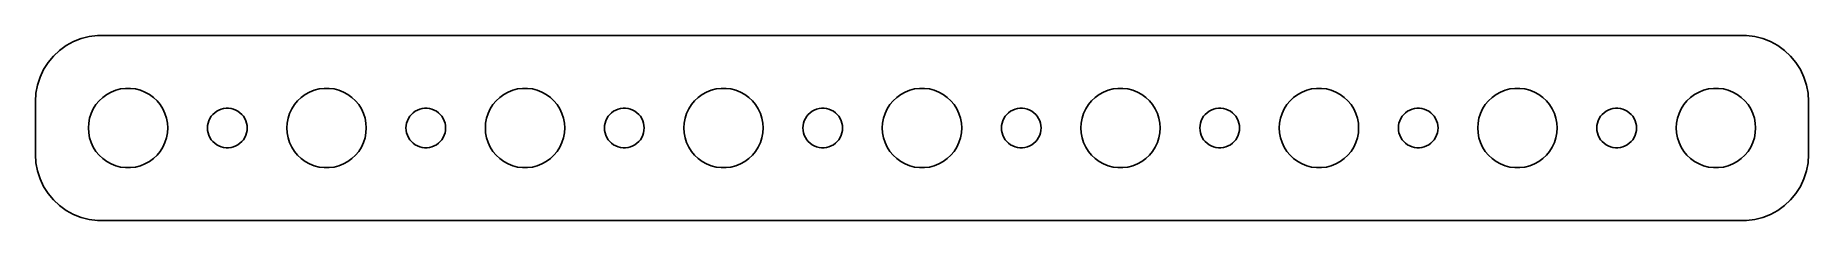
# Model space of a CAD drawing. Header units: metres. Extents: x -67 to 67, y -7 to 7.
import ezdxf

# ---------------------------------------------------------------- set-up
doc = ezdxf.new("R2010")
doc.units = ezdxf.units.M

msp = doc.modelspace()

# ---------------------------------------------------------------- linework, layer by layer
for p, q in [((-63.5451, 6.75528), (-64.1289, 6.52412)), ((-62.9369, 6.91142), (-63.5451, 6.75528)), ((-62.3139, 6.99013), (-62.9369, 6.91142)), ((62.3139, 6.99013), (-62.3139, 6.99013)), ((62.9369, 6.91142), (62.3139, 6.99013)), ((63.5451, 6.75528), (62.9369, 6.91142)), ((64.1289, 6.52412), (63.5451, 6.75528)), ((-65.6448, 5.42273), (-66.0451, 4.93892)), ((-65.1871, 5.85255), (-65.6448, 5.42273)), ((-64.6791, 6.22163), (-65.1871, 5.85255)), ((-64.1289, 6.52412), (-64.6791, 6.22163)), ((64.6791, 6.22163), (64.1289, 6.52412)), ((65.1871, 5.85255), (64.6791, 6.22163)), ((65.6448, 5.42273), (65.1871, 5.85255)), ((66.0451, 4.93892), (65.6448, 5.42273)), ((-66.3815, 4.40877), (-66.6489, 3.84062)), ((-66.0451, 4.93892), (-66.3815, 4.40877)), ((66.3815, 4.40877), (66.0451, 4.93892)), ((66.6489, 3.84062), (66.3815, 4.40877)), ((-66.8429, 3.24344), (-66.9606, 2.62666)), ((-66.6489, 3.84062), (-66.8429, 3.24344)), ((-61.6075, 2.53297), (-61.2773, 2.71448)), ((-61.2773, 2.71448), (-60.927, 2.85316)), ((-60.927, 2.85316), (-60.5621, 2.94685)), ((-60.5621, 2.94685), (-60.1884, 2.99408)), ((-60.1884, 2.99408), (-59.8116, 2.99408)), ((-59.8116, 2.99408), (-59.4379, 2.94685)), ((-59.4379, 2.94685), (-59.0729, 2.85316)), ((-59.0729, 2.85316), (-58.7227, 2.71448)), ((-58.7227, 2.71448), (-58.3925, 2.53297)), ((-46.6075, 2.53297), (-46.2773, 2.71448)), ((-46.2773, 2.71448), (-45.927, 2.85316)), ((-45.927, 2.85316), (-45.5621, 2.94685)), ((-45.5621, 2.94685), (-45.1884, 2.99408)), ((-45.1884, 2.99408), (-44.8116, 2.99408)), ((-44.8116, 2.99408), (-44.4379, 2.94685)), ((-44.4379, 2.94685), (-44.0729, 2.85316)), ((-44.0729, 2.85316), (-43.7227, 2.71448)), ((-43.7227, 2.71448), (-43.3925, 2.53297)), ((-31.6075, 2.53297), (-31.2773, 2.71448)), ((-31.2773, 2.71448), (-30.927, 2.85316)), ((-30.927, 2.85316), (-30.5621, 2.94685)), ((-30.5621, 2.94685), (-30.1884, 2.99408)), ((-30.1884, 2.99408), (-29.8116, 2.99408)), ((-29.8116, 2.99408), (-29.4379, 2.94685)), ((-29.4379, 2.94685), (-29.0729, 2.85316)), ((-29.0729, 2.85316), (-28.7227, 2.71448)), ((-28.7227, 2.71448), (-28.3925, 2.53297)), ((-16.6075, 2.53297), (-16.2773, 2.71448)), ((-16.2773, 2.71448), (-15.927, 2.85316)), ((-15.927, 2.85316), (-15.5621, 2.94685)), ((-15.5621, 2.94685), (-15.1884, 2.99408)), ((-15.1884, 2.99408), (-14.8116, 2.99408)), ((-14.8116, 2.99408), (-14.4379, 2.94685)), ((-14.4379, 2.94685), (-14.0729, 2.85316)), ((-14.0729, 2.85316), (-13.7227, 2.71448)), ((-13.7227, 2.71448), (-13.3925, 2.53297)), ((-1.60747, 2.53297), (-1.27733, 2.71448)), ((-1.27733, 2.71448), (-0.927048, 2.85316)), ((-0.927048, 2.85316), (-0.562134, 2.94685)), ((-0.562134, 2.94685), (-0.18837, 2.99408)), ((-0.18837, 2.99408), (0.18837, 2.99408)), ((0.18837, 2.99408), (0.562134, 2.94685)), ((0.562134, 2.94685), (0.927048, 2.85316)), ((0.927048, 2.85316), (1.27733, 2.71448)), ((1.27733, 2.71448), (1.60747, 2.53297)), ((13.3925, 2.53297), (13.7227, 2.71448)), ((13.7227, 2.71448), (14.0729, 2.85316)), ((14.0729, 2.85316), (14.4379, 2.94685)), ((14.4379, 2.94685), (14.8116, 2.99408)), ((14.8116, 2.99408), (15.1884, 2.99408)), ((15.1884, 2.99408), (15.5621, 2.94685)), ((15.5621, 2.94685), (15.927, 2.85316)), ((15.927, 2.85316), (16.2773, 2.71448)), ((16.2773, 2.71448), (16.6075, 2.53297)), ((28.3925, 2.53297), (28.7227, 2.71448)), ((28.7227, 2.71448), (29.0729, 2.85316)), ((29.0729, 2.85316), (29.4379, 2.94685)), ((29.4379, 2.94685), (29.8116, 2.99408)), ((29.8116, 2.99408), (30.1884, 2.99408)), ((30.1884, 2.99408), (30.5621, 2.94685)), ((30.5621, 2.94685), (30.927, 2.85316)), ((30.927, 2.85316), (31.2773, 2.71448)), ((31.2773, 2.71448), (31.6075, 2.53297)), ((43.3925, 2.53297), (43.7227, 2.71448)), ((43.7227, 2.71448), (44.0729, 2.85316)), ((44.0729, 2.85316), (44.4379, 2.94685)), ((44.4379, 2.94685), (44.8116, 2.99408)), ((44.8116, 2.99408), (45.1884, 2.99408)), ((45.1884, 2.99408), (45.5621, 2.94685)), ((45.5621, 2.94685), (45.927, 2.85316)), ((45.927, 2.85316), (46.2773, 2.71448)), ((46.2773, 2.71448), (46.6075, 2.53297)), ((58.3925, 2.53297), (58.7227, 2.71448)), ((58.7227, 2.71448), (59.0729, 2.85316)), ((59.0729, 2.85316), (59.4379, 2.94685)), ((59.4379, 2.94685), (59.8116, 2.99408)), ((59.8116, 2.99408), (60.1884, 2.99408)), ((60.1884, 2.99408), (60.5621, 2.94685)), ((60.5621, 2.94685), (60.927, 2.85316)), ((60.927, 2.85316), (61.2773, 2.71448)), ((61.2773, 2.71448), (61.6075, 2.53297)), ((66.8429, 3.24344), (66.6489, 3.84062)), ((66.9606, 2.62666), (66.8429, 3.24344)), ((-66.9606, 2.62666), (-67, 2)), ((-67, 2), (-67, -2)), ((-62.7893, 1.10437), (-62.6289, 1.44525)), ((-62.6289, 1.44525), (-62.427, 1.76335)), ((-62.427, 1.76335), (-62.1869, 2.05363)), ((-62.1869, 2.05363), (-61.9123, 2.31154)), ((-61.9123, 2.31154), (-61.6075, 2.53297)), ((-58.3925, 2.53297), (-58.0877, 2.31154)), ((-58.0877, 2.31154), (-57.8131, 2.05363)), ((-57.8131, 2.05363), (-57.5729, 1.76335)), ((-57.5729, 1.76335), (-57.3711, 1.44525)), ((-57.3711, 1.44525), (-57.2107, 1.10437)), ((-53.3037, 1.26648), (-53.1387, 1.35724)), ((-53.1387, 1.35724), (-52.9635, 1.42657)), ((-52.9635, 1.42657), (-52.7811, 1.47342)), ((-52.7811, 1.47342), (-52.5942, 1.49704)), ((-52.5942, 1.49704), (-52.4058, 1.49704)), ((-52.4058, 1.49704), (-52.2189, 1.47342)), ((-52.2189, 1.47342), (-52.0365, 1.42657)), ((-52.0365, 1.42657), (-51.8613, 1.35724)), ((-51.8613, 1.35724), (-51.6963, 1.26648)), ((-47.7893, 1.10437), (-47.6289, 1.44525)), ((-47.6289, 1.44525), (-47.427, 1.76335)), ((-47.427, 1.76335), (-47.1869, 2.05363)), ((-47.1869, 2.05363), (-46.9123, 2.31154)), ((-46.9123, 2.31154), (-46.6075, 2.53297)), ((-43.3925, 2.53297), (-43.0877, 2.31154)), ((-43.0877, 2.31154), (-42.8131, 2.05363)), ((-42.8131, 2.05363), (-42.5729, 1.76335)), ((-42.5729, 1.76335), (-42.3711, 1.44525)), ((-42.3711, 1.44525), (-42.2107, 1.10437)), ((-38.3037, 1.26648), (-38.1387, 1.35724)), ((-38.1387, 1.35724), (-37.9635, 1.42657)), ((-37.9635, 1.42657), (-37.7811, 1.47342)), ((-37.7811, 1.47342), (-37.5942, 1.49704)), ((-37.5942, 1.49704), (-37.4058, 1.49704)), ((-37.4058, 1.49704), (-37.2189, 1.47342)), ((-37.2189, 1.47342), (-37.0365, 1.42657)), ((-37.0365, 1.42657), (-36.8613, 1.35724)), ((-36.8613, 1.35724), (-36.6963, 1.26648)), ((-32.7893, 1.10437), (-32.6289, 1.44525)), ((-32.6289, 1.44525), (-32.427, 1.76335)), ((-32.427, 1.76335), (-32.1869, 2.05363)), ((-32.1869, 2.05363), (-31.9123, 2.31154)), ((-31.9123, 2.31154), (-31.6075, 2.53297)), ((-28.3925, 2.53297), (-28.0877, 2.31154)), ((-28.0877, 2.31154), (-27.8131, 2.05363)), ((-27.8131, 2.05363), (-27.5729, 1.76335)), ((-27.5729, 1.76335), (-27.3711, 1.44525)), ((-27.3711, 1.44525), (-27.2107, 1.10437)), ((-23.3037, 1.26648), (-23.1387, 1.35724)), ((-23.1387, 1.35724), (-22.9635, 1.42657)), ((-22.9635, 1.42657), (-22.7811, 1.47342)), ((-22.7811, 1.47342), (-22.5942, 1.49704)), ((-22.5942, 1.49704), (-22.4058, 1.49704)), ((-22.4058, 1.49704), (-22.2189, 1.47342)), ((-22.2189, 1.47342), (-22.0365, 1.42657)), ((-22.0365, 1.42657), (-21.8613, 1.35724)), ((-21.8613, 1.35724), (-21.6963, 1.26648)), ((-17.7893, 1.10437), (-17.6289, 1.44525)), ((-17.6289, 1.44525), (-17.427, 1.76335)), ((-17.427, 1.76335), (-17.1869, 2.05363)), ((-17.1869, 2.05363), (-16.9123, 2.31154)), ((-16.9123, 2.31154), (-16.6075, 2.53297)), ((-13.3925, 2.53297), (-13.0877, 2.31154)), ((-13.0877, 2.31154), (-12.8131, 2.05363)), ((-12.8131, 2.05363), (-12.5729, 1.76335)), ((-12.5729, 1.76335), (-12.3711, 1.44525)), ((-12.3711, 1.44525), (-12.2107, 1.10437)), ((-8.30373, 1.26648), (-8.13866, 1.35724)), ((-8.13866, 1.35724), (-7.96352, 1.42657)), ((-7.96352, 1.42657), (-7.78107, 1.47342)), ((-7.78107, 1.47342), (-7.59418, 1.49704)), ((-7.59418, 1.49704), (-7.40581, 1.49704)), ((-7.40581, 1.49704), (-7.21892, 1.47342)), ((-7.21892, 1.47342), (-7.03647, 1.42657)), ((-7.03647, 1.42657), (-6.86133, 1.35724)), ((-6.86133, 1.35724), (-6.69626, 1.26648)), ((-2.78932, 1.10437), (-2.62891, 1.44525)), ((-2.62891, 1.44525), (-2.42705, 1.76335)), ((-2.42705, 1.76335), (-2.1869, 2.05363)), ((-2.1869, 2.05363), (-1.91226, 2.31154)), ((-1.91226, 2.31154), (-1.60747, 2.53297)), ((1.60747, 2.53297), (1.91226, 2.31154)), ((1.91226, 2.31154), (2.1869, 2.05363)), ((2.1869, 2.05363), (2.42705, 1.76335)), ((2.42705, 1.76335), (2.62891, 1.44525)), ((2.62891, 1.44525), (2.78932, 1.10437)), ((6.69626, 1.26648), (6.86133, 1.35724)), ((6.86133, 1.35724), (7.03647, 1.42657)), ((7.03647, 1.42657), (7.21892, 1.47342)), ((7.21892, 1.47342), (7.40581, 1.49704)), ((7.40581, 1.49704), (7.59418, 1.49704)), ((7.59418, 1.49704), (7.78107, 1.47342)), ((7.78107, 1.47342), (7.96352, 1.42657)), ((7.96352, 1.42657), (8.13866, 1.35724)), ((8.13866, 1.35724), (8.30373, 1.26648)), ((12.2107, 1.10437), (12.3711, 1.44525)), ((12.3711, 1.44525), (12.5729, 1.76335)), ((12.5729, 1.76335), (12.8131, 2.05363)), ((12.8131, 2.05363), (13.0877, 2.31154)), ((13.0877, 2.31154), (13.3925, 2.53297)), ((16.6075, 2.53297), (16.9123, 2.31154)), ((16.9123, 2.31154), (17.1869, 2.05363)), ((17.1869, 2.05363), (17.427, 1.76335)), ((17.427, 1.76335), (17.6289, 1.44525)), ((17.6289, 1.44525), (17.7893, 1.10437)), ((21.6963, 1.26648), (21.8613, 1.35724)), ((21.8613, 1.35724), (22.0365, 1.42657)), ((22.0365, 1.42657), (22.2189, 1.47342)), ((22.2189, 1.47342), (22.4058, 1.49704)), ((22.4058, 1.49704), (22.5942, 1.49704)), ((22.5942, 1.49704), (22.7811, 1.47342)), ((22.7811, 1.47342), (22.9635, 1.42657)), ((22.9635, 1.42657), (23.1387, 1.35724)), ((23.1387, 1.35724), (23.3037, 1.26648)), ((27.2107, 1.10437), (27.3711, 1.44525)), ((27.3711, 1.44525), (27.5729, 1.76335)), ((27.5729, 1.76335), (27.8131, 2.05363)), ((27.8131, 2.05363), (28.0877, 2.31154)), ((28.0877, 2.31154), (28.3925, 2.53297)), ((31.6075, 2.53297), (31.9123, 2.31154)), ((31.9123, 2.31154), (32.1869, 2.05363)), ((32.1869, 2.05363), (32.427, 1.76335)), ((32.427, 1.76335), (32.6289, 1.44525)), ((32.6289, 1.44525), (32.7893, 1.10437)), ((36.6963, 1.26648), (36.8613, 1.35724)), ((36.8613, 1.35724), (37.0365, 1.42657)), ((37.0365, 1.42657), (37.2189, 1.47342)), ((37.2189, 1.47342), (37.4058, 1.49704)), ((37.4058, 1.49704), (37.5942, 1.49704)), ((37.5942, 1.49704), (37.7811, 1.47342)), ((37.7811, 1.47342), (37.9635, 1.42657)), ((37.9635, 1.42657), (38.1387, 1.35724)), ((38.1387, 1.35724), (38.3037, 1.26648)), ((42.2107, 1.10437), (42.3711, 1.44525)), ((42.3711, 1.44525), (42.5729, 1.76335)), ((42.5729, 1.76335), (42.8131, 2.05363)), ((42.8131, 2.05363), (43.0877, 2.31154)), ((43.0877, 2.31154), (43.3925, 2.53297)), ((46.6075, 2.53297), (46.9123, 2.31154)), ((46.9123, 2.31154), (47.1869, 2.05363)), ((47.1869, 2.05363), (47.427, 1.76335)), ((47.427, 1.76335), (47.6289, 1.44525)), ((47.6289, 1.44525), (47.7893, 1.10437)), ((51.6963, 1.26648), (51.8613, 1.35724)), ((51.8613, 1.35724), (52.0365, 1.42657)), ((52.0365, 1.42657), (52.2189, 1.47342)), ((52.2189, 1.47342), (52.4058, 1.49704)), ((52.4058, 1.49704), (52.5942, 1.49704)), ((52.5942, 1.49704), (52.7811, 1.47342)), ((52.7811, 1.47342), (52.9635, 1.42657)), ((52.9635, 1.42657), (53.1387, 1.35724)), ((53.1387, 1.35724), (53.3037, 1.26648)), ((57.2107, 1.10437), (57.3711, 1.44525)), ((57.3711, 1.44525), (57.5729, 1.76335)), ((57.5729, 1.76335), (57.8131, 2.05363)), ((57.8131, 2.05363), (58.0877, 2.31154)), ((58.0877, 2.31154), (58.3925, 2.53297)), ((61.6075, 2.53297), (61.9123, 2.31154)), ((61.9123, 2.31154), (62.1869, 2.05363)), ((62.1869, 2.05363), (62.427, 1.76335)), ((62.427, 1.76335), (62.6289, 1.44525)), ((62.6289, 1.44525), (62.7893, 1.10437)), ((67, 2), (66.9606, 2.62666)), ((67, -2), (67, 2)), ((-63, 0), (-62.9763, 0.375992)), ((-62.9763, -0.375992), (-63, 0)), ((-62.9763, 0.375992), (-62.9057, 0.746063)), ((-62.9057, 0.746063), (-62.7893, 1.10437)), ((-57.2107, 1.10437), (-57.0942, 0.746063)), ((-57.0942, 0.746063), (-57.0237, 0.375992)), ((-57.0237, 0.375992), (-57, 0)), ((-57, 0), (-57.0237, -0.375992)), ((-54, 0), (-53.9882, 0.187988)), ((-53.9882, -0.187988), (-54, 0)), ((-53.9882, 0.187988), (-53.9529, 0.373032)), ((-53.9529, 0.373032), (-53.8947, 0.552185)), ((-53.8947, 0.552185), (-53.8145, 0.722626)), ((-53.8145, 0.722626), (-53.7135, 0.881668)), ((-53.7135, 0.881668), (-53.5934, 1.02681)), ((-53.5934, 1.02681), (-53.4561, 1.15576)), ((-53.4561, 1.15576), (-53.3037, 1.26648)), ((-51.6963, 1.26648), (-51.5439, 1.15576)), ((-51.5439, 1.15576), (-51.4065, 1.02681)), ((-51.4065, 1.02681), (-51.2865, 0.881668)), ((-51.2865, 0.881668), (-51.1855, 0.722626)), ((-51.1855, 0.722626), (-51.1053, 0.552185)), ((-51.1053, 0.552185), (-51.0471, 0.373032)), ((-51.0471, 0.373032), (-51.0118, 0.187988)), ((-51.0118, 0.187988), (-51, 0)), ((-51, 0), (-51.0118, -0.187988)), ((-48, 0), (-47.9763, 0.375992)), ((-47.9763, -0.375992), (-48, 0)), ((-47.9763, 0.375992), (-47.9057, 0.746063)), ((-47.9057, 0.746063), (-47.7893, 1.10437)), ((-42.2107, 1.10437), (-42.0942, 0.746063)), ((-42.0942, 0.746063), (-42.0237, 0.375992)), ((-42.0237, 0.375992), (-42, 0)), ((-42, 0), (-42.0237, -0.375992)), ((-39, 0), (-38.9882, 0.187988)), ((-38.9882, -0.187988), (-39, 0)), ((-38.9882, 0.187988), (-38.9529, 0.373032)), ((-38.9529, 0.373032), (-38.8947, 0.552185)), ((-38.8947, 0.552185), (-38.8145, 0.722626)), ((-38.8145, 0.722626), (-38.7135, 0.881668)), ((-38.7135, 0.881668), (-38.5934, 1.02681)), ((-38.5934, 1.02681), (-38.4561, 1.15576)), ((-38.4561, 1.15576), (-38.3037, 1.26648)), ((-36.6963, 1.26648), (-36.5439, 1.15576)), ((-36.5439, 1.15576), (-36.4065, 1.02681)), ((-36.4065, 1.02681), (-36.2865, 0.881668)), ((-36.2865, 0.881668), (-36.1855, 0.722626)), ((-36.1855, 0.722626), (-36.1053, 0.552185)), ((-36.1053, 0.552185), (-36.0471, 0.373032)), ((-36.0471, 0.373032), (-36.0118, 0.187988)), ((-36.0118, 0.187988), (-36, 0)), ((-36, 0), (-36.0118, -0.187988)), ((-33, 0), (-32.9763, 0.375992)), ((-32.9763, -0.375992), (-33, 0)), ((-32.9763, 0.375992), (-32.9057, 0.746063)), ((-32.9057, 0.746063), (-32.7893, 1.10437)), ((-27.2107, 1.10437), (-27.0942, 0.746063)), ((-27.0942, 0.746063), (-27.0237, 0.375992)), ((-27.0237, 0.375992), (-27, 0)), ((-27, 0), (-27.0237, -0.375992)), ((-24, 0), (-23.9882, 0.187988)), ((-23.9882, -0.187988), (-24, 0)), ((-23.9882, 0.187988), (-23.9529, 0.373032)), ((-23.9529, 0.373032), (-23.8947, 0.552185)), ((-23.8947, 0.552185), (-23.8145, 0.722626)), ((-23.8145, 0.722626), (-23.7135, 0.881668)), ((-23.7135, 0.881668), (-23.5934, 1.02681)), ((-23.5934, 1.02681), (-23.4561, 1.15576)), ((-23.4561, 1.15576), (-23.3037, 1.26648)), ((-21.6963, 1.26648), (-21.5439, 1.15576)), ((-21.5439, 1.15576), (-21.4065, 1.02681)), ((-21.4065, 1.02681), (-21.2865, 0.881668)), ((-21.2865, 0.881668), (-21.1855, 0.722626)), ((-21.1855, 0.722626), (-21.1053, 0.552185)), ((-21.1053, 0.552185), (-21.0471, 0.373032)), ((-21.0471, 0.373032), (-21.0118, 0.187988)), ((-21.0118, 0.187988), (-21, 0)), ((-21, 0), (-21.0118, -0.187988)), ((-18, 0), (-17.9763, 0.375992)), ((-17.9763, -0.375992), (-18, 0)), ((-17.9763, 0.375992), (-17.9057, 0.746063)), ((-17.9057, 0.746063), (-17.7893, 1.10437)), ((-12.2107, 1.10437), (-12.0942, 0.746063)), ((-12.0942, 0.746063), (-12.0237, 0.375992)), ((-12.0237, 0.375992), (-12, 0)), ((-12, 0), (-12.0237, -0.375992)), ((-9, 0), (-8.98816, 0.187988)), ((-8.98816, -0.187988), (-9, 0)), ((-8.98816, 0.187988), (-8.95287, 0.373032)), ((-8.95287, 0.373032), (-8.89465, 0.552185)), ((-8.89465, 0.552185), (-8.81445, 0.722626)), ((-8.81445, 0.722626), (-8.71352, 0.881668)), ((-8.71352, 0.881668), (-8.59344, 1.02681)), ((-8.59344, 1.02681), (-8.45613, 1.15576)), ((-8.45613, 1.15576), (-8.30373, 1.26648)), ((-6.69626, 1.26648), (-6.54385, 1.15576)), ((-6.54385, 1.15576), (-6.40654, 1.02681)), ((-6.40654, 1.02681), (-6.28647, 0.881668)), ((-6.28647, 0.881668), (-6.18553, 0.722626)), ((-6.18553, 0.722626), (-6.10533, 0.552185)), ((-6.10533, 0.552185), (-6.04712, 0.373032)), ((-6.04712, 0.373032), (-6.01183, 0.187988)), ((-6.01183, 0.187988), (-6, 0)), ((-6, 0), (-6.01183, -0.187988)), ((-3, 0), (-2.97633, 0.375992)), ((-2.97633, -0.375992), (-3, 0)), ((-2.97633, 0.375992), (-2.90575, 0.746063)), ((-2.90575, 0.746063), (-2.78932, 1.10437)), ((2.78932, 1.10437), (2.90575, 0.746063)), ((2.90575, 0.746063), (2.97633, 0.375992)), ((2.97633, 0.375992), (3, 0)), ((3, 0), (2.97633, -0.375992)), ((6, 0), (6.01183, 0.187988)), ((6.01183, -0.187988), (6, 0)), ((6.01183, 0.187988), (6.04712, 0.373032)), ((6.04712, 0.373032), (6.10533, 0.552185)), ((6.10533, 0.552185), (6.18553, 0.722626)), ((6.18553, 0.722626), (6.28647, 0.881668)), ((6.28647, 0.881668), (6.40654, 1.02681)), ((6.40654, 1.02681), (6.54385, 1.15576)), ((6.54385, 1.15576), (6.69626, 1.26648)), ((8.30373, 1.26648), (8.45613, 1.15576)), ((8.45613, 1.15576), (8.59344, 1.02681)), ((8.59344, 1.02681), (8.71352, 0.881668)), ((8.71352, 0.881668), (8.81445, 0.722626)), ((8.81445, 0.722626), (8.89465, 0.552185)), ((8.89465, 0.552185), (8.95287, 0.373032)), ((8.95287, 0.373032), (8.98816, 0.187988)), ((8.98816, 0.187988), (9, 0)), ((9, 0), (8.98816, -0.187988)), ((12, 0), (12.0237, 0.375992)), ((12.0237, -0.375992), (12, 0)), ((12.0237, 0.375992), (12.0942, 0.746063)), ((12.0942, 0.746063), (12.2107, 1.10437)), ((17.7893, 1.10437), (17.9057, 0.746063)), ((17.9057, 0.746063), (17.9763, 0.375992)), ((17.9763, 0.375992), (18, 0)), ((18, 0), (17.9763, -0.375992)), ((21, 0), (21.0118, 0.187988)), ((21.0118, -0.187988), (21, 0)), ((21.0118, 0.187988), (21.0471, 0.373032)), ((21.0471, 0.373032), (21.1053, 0.552185)), ((21.1053, 0.552185), (21.1855, 0.722626)), ((21.1855, 0.722626), (21.2865, 0.881668)), ((21.2865, 0.881668), (21.4065, 1.02681)), ((21.4065, 1.02681), (21.5439, 1.15576)), ((21.5439, 1.15576), (21.6963, 1.26648)), ((23.3037, 1.26648), (23.4561, 1.15576)), ((23.4561, 1.15576), (23.5934, 1.02681)), ((23.5934, 1.02681), (23.7135, 0.881668)), ((23.7135, 0.881668), (23.8145, 0.722626)), ((23.8145, 0.722626), (23.8947, 0.552185)), ((23.8947, 0.552185), (23.9529, 0.373032)), ((23.9529, 0.373032), (23.9882, 0.187988)), ((23.9882, 0.187988), (24, 0)), ((24, 0), (23.9882, -0.187988)), ((27, 0), (27.0237, 0.375992)), ((27.0237, -0.375992), (27, 0)), ((27.0237, 0.375992), (27.0942, 0.746063)), ((27.0942, 0.746063), (27.2107, 1.10437)), ((32.7893, 1.10437), (32.9057, 0.746063)), ((32.9057, 0.746063), (32.9763, 0.375992)), ((32.9763, 0.375992), (33, 0)), ((33, 0), (32.9763, -0.375992)), ((36, 0), (36.0118, 0.187988)), ((36.0118, -0.187988), (36, 0)), ((36.0118, 0.187988), (36.0471, 0.373032)), ((36.0471, 0.373032), (36.1053, 0.552185)), ((36.1053, 0.552185), (36.1855, 0.722626)), ((36.1855, 0.722626), (36.2865, 0.881668)), ((36.2865, 0.881668), (36.4065, 1.02681)), ((36.4065, 1.02681), (36.5439, 1.15576)), ((36.5439, 1.15576), (36.6963, 1.26648)), ((38.3037, 1.26648), (38.4561, 1.15576)), ((38.4561, 1.15576), (38.5934, 1.02681)), ((38.5934, 1.02681), (38.7135, 0.881668)), ((38.7135, 0.881668), (38.8145, 0.722626)), ((38.8145, 0.722626), (38.8947, 0.552185)), ((38.8947, 0.552185), (38.9529, 0.373032)), ((38.9529, 0.373032), (38.9882, 0.187988)), ((38.9882, 0.187988), (39, 0)), ((39, 0), (38.9882, -0.187988)), ((42, 0), (42.0237, 0.375992)), ((42.0237, -0.375992), (42, 0)), ((42.0237, 0.375992), (42.0942, 0.746063)), ((42.0942, 0.746063), (42.2107, 1.10437)), ((47.7893, 1.10437), (47.9057, 0.746063)), ((47.9057, 0.746063), (47.9763, 0.375992)), ((47.9763, 0.375992), (48, 0)), ((48, 0), (47.9763, -0.375992)), ((51, 0), (51.0118, 0.187988)), ((51.0118, -0.187988), (51, 0)), ((51.0118, 0.187988), (51.0471, 0.373032)), ((51.0471, 0.373032), (51.1053, 0.552185)), ((51.1053, 0.552185), (51.1855, 0.722626)), ((51.1855, 0.722626), (51.2865, 0.881668)), ((51.2865, 0.881668), (51.4065, 1.02681)), ((51.4065, 1.02681), (51.5439, 1.15576)), ((51.5439, 1.15576), (51.6963, 1.26648)), ((53.3037, 1.26648), (53.4561, 1.15576)), ((53.4561, 1.15576), (53.5934, 1.02681)), ((53.5934, 1.02681), (53.7135, 0.881668)), ((53.7135, 0.881668), (53.8145, 0.722626)), ((53.8145, 0.722626), (53.8947, 0.552185)), ((53.8947, 0.552185), (53.9529, 0.373032)), ((53.9529, 0.373032), (53.9882, 0.187988)), ((53.9882, 0.187988), (54, 0)), ((54, 0), (53.9882, -0.187988)), ((57, 0), (57.0237, 0.375992)), ((57.0237, -0.375992), (57, 0)), ((57.0237, 0.375992), (57.0942, 0.746063)), ((57.0942, 0.746063), (57.2107, 1.10437)), ((62.7893, 1.10437), (62.9057, 0.746063)), ((62.9057, 0.746063), (62.9763, 0.375992)), ((62.9763, 0.375992), (63, 0)), ((63, 0), (62.9763, -0.375992)), ((-62.9057, -0.746063), (-62.9763, -0.375992)), ((-62.7893, -1.10437), (-62.9057, -0.746063)), ((-62.6289, -1.44525), (-62.7893, -1.10437)), ((-57.2107, -1.10437), (-57.3711, -1.44525)), ((-57.0942, -0.746063), (-57.2107, -1.10437)), ((-57.0237, -0.375992), (-57.0942, -0.746063)), ((-53.9529, -0.373032), (-53.9882, -0.187988)), ((-53.8947, -0.552185), (-53.9529, -0.373032)), ((-53.8145, -0.722626), (-53.8947, -0.552185)), ((-53.7135, -0.881668), (-53.8145, -0.722626)), ((-53.5934, -1.02681), (-53.7135, -0.881668)), ((-53.4561, -1.15576), (-53.5934, -1.02681)), ((-53.3037, -1.26648), (-53.4561, -1.15576)), ((-53.1387, -1.35724), (-53.3037, -1.26648)), ((-51.6963, -1.26648), (-51.8613, -1.35724)), ((-51.5439, -1.15576), (-51.6963, -1.26648)), ((-51.4065, -1.02681), (-51.5439, -1.15576)), ((-51.2865, -0.881668), (-51.4065, -1.02681)), ((-51.1855, -0.722626), (-51.2865, -0.881668)), ((-51.1053, -0.552185), (-51.1855, -0.722626)), ((-51.0471, -0.373032), (-51.1053, -0.552185)), ((-51.0118, -0.187988), (-51.0471, -0.373032)), ((-47.9057, -0.746063), (-47.9763, -0.375992)), ((-47.7893, -1.10437), (-47.9057, -0.746063)), ((-47.6289, -1.44525), (-47.7893, -1.10437)), ((-42.2107, -1.10437), (-42.3711, -1.44525)), ((-42.0942, -0.746063), (-42.2107, -1.10437)), ((-42.0237, -0.375992), (-42.0942, -0.746063)), ((-38.9529, -0.373032), (-38.9882, -0.187988)), ((-38.8947, -0.552185), (-38.9529, -0.373032)), ((-38.8145, -0.722626), (-38.8947, -0.552185)), ((-38.7135, -0.881668), (-38.8145, -0.722626)), ((-38.5934, -1.02681), (-38.7135, -0.881668)), ((-38.4561, -1.15576), (-38.5934, -1.02681)), ((-38.3037, -1.26648), (-38.4561, -1.15576)), ((-38.1387, -1.35724), (-38.3037, -1.26648)), ((-36.6963, -1.26648), (-36.8613, -1.35724)), ((-36.5439, -1.15576), (-36.6963, -1.26648)), ((-36.4065, -1.02681), (-36.5439, -1.15576)), ((-36.2865, -0.881668), (-36.4065, -1.02681)), ((-36.1855, -0.722626), (-36.2865, -0.881668)), ((-36.1053, -0.552185), (-36.1855, -0.722626)), ((-36.0471, -0.373032), (-36.1053, -0.552185)), ((-36.0118, -0.187988), (-36.0471, -0.373032)), ((-32.9057, -0.746063), (-32.9763, -0.375992)), ((-32.7893, -1.10437), (-32.9057, -0.746063)), ((-32.6289, -1.44525), (-32.7893, -1.10437)), ((-27.2107, -1.10437), (-27.3711, -1.44525)), ((-27.0942, -0.746063), (-27.2107, -1.10437)), ((-27.0237, -0.375992), (-27.0942, -0.746063)), ((-23.9529, -0.373032), (-23.9882, -0.187988)), ((-23.8947, -0.552185), (-23.9529, -0.373032)), ((-23.8145, -0.722626), (-23.8947, -0.552185)), ((-23.7135, -0.881668), (-23.8145, -0.722626)), ((-23.5934, -1.02681), (-23.7135, -0.881668)), ((-23.4561, -1.15576), (-23.5934, -1.02681)), ((-23.3037, -1.26648), (-23.4561, -1.15576)), ((-23.1387, -1.35724), (-23.3037, -1.26648)), ((-21.6963, -1.26648), (-21.8613, -1.35724)), ((-21.5439, -1.15576), (-21.6963, -1.26648)), ((-21.4065, -1.02681), (-21.5439, -1.15576)), ((-21.2865, -0.881668), (-21.4065, -1.02681)), ((-21.1855, -0.722626), (-21.2865, -0.881668)), ((-21.1053, -0.552185), (-21.1855, -0.722626)), ((-21.0471, -0.373032), (-21.1053, -0.552185)), ((-21.0118, -0.187988), (-21.0471, -0.373032)), ((-17.9057, -0.746063), (-17.9763, -0.375992)), ((-17.7893, -1.10437), (-17.9057, -0.746063)), ((-17.6289, -1.44525), (-17.7893, -1.10437)), ((-12.2107, -1.10437), (-12.3711, -1.44525)), ((-12.0942, -0.746063), (-12.2107, -1.10437)), ((-12.0237, -0.375992), (-12.0942, -0.746063)), ((-8.95287, -0.373032), (-8.98816, -0.187988)), ((-8.89465, -0.552185), (-8.95287, -0.373032)), ((-8.81445, -0.722626), (-8.89465, -0.552185)), ((-8.71352, -0.881668), (-8.81445, -0.722626)), ((-8.59344, -1.02681), (-8.71352, -0.881668)), ((-8.45613, -1.15576), (-8.59344, -1.02681)), ((-8.30373, -1.26648), (-8.45613, -1.15576)), ((-8.13866, -1.35724), (-8.30373, -1.26648)), ((-6.69626, -1.26648), (-6.86133, -1.35724)), ((-6.54385, -1.15576), (-6.69626, -1.26648)), ((-6.40654, -1.02681), (-6.54385, -1.15576)), ((-6.28647, -0.881668), (-6.40654, -1.02681)), ((-6.18553, -0.722626), (-6.28647, -0.881668)), ((-6.10533, -0.552185), (-6.18553, -0.722626)), ((-6.04712, -0.373032), (-6.10533, -0.552185)), ((-6.01183, -0.187988), (-6.04712, -0.373032)), ((-2.90575, -0.746063), (-2.97633, -0.375992)), ((-2.78932, -1.10437), (-2.90575, -0.746063)), ((-2.62891, -1.44525), (-2.78932, -1.10437)), ((2.78932, -1.10437), (2.62891, -1.44525)), ((2.90575, -0.746063), (2.78932, -1.10437)), ((2.97633, -0.375992), (2.90575, -0.746063)), ((6.04712, -0.373032), (6.01183, -0.187988)), ((6.10533, -0.552185), (6.04712, -0.373032)), ((6.18553, -0.722626), (6.10533, -0.552185)), ((6.28647, -0.881668), (6.18553, -0.722626)), ((6.40654, -1.02681), (6.28647, -0.881668)), ((6.54385, -1.15576), (6.40654, -1.02681)), ((6.69626, -1.26648), (6.54385, -1.15576)), ((6.86133, -1.35724), (6.69626, -1.26648)), ((8.30373, -1.26648), (8.13866, -1.35724)), ((8.45613, -1.15576), (8.30373, -1.26648)), ((8.59344, -1.02681), (8.45613, -1.15576)), ((8.71352, -0.881668), (8.59344, -1.02681)), ((8.81445, -0.722626), (8.71352, -0.881668)), ((8.89465, -0.552185), (8.81445, -0.722626)), ((8.95287, -0.373032), (8.89465, -0.552185)), ((8.98816, -0.187988), (8.95287, -0.373032)), ((12.0942, -0.746063), (12.0237, -0.375992)), ((12.2107, -1.10437), (12.0942, -0.746063)), ((12.3711, -1.44525), (12.2107, -1.10437)), ((17.7893, -1.10437), (17.6289, -1.44525)), ((17.9057, -0.746063), (17.7893, -1.10437)), ((17.9763, -0.375992), (17.9057, -0.746063)), ((21.0471, -0.373032), (21.0118, -0.187988)), ((21.1053, -0.552185), (21.0471, -0.373032)), ((21.1855, -0.722626), (21.1053, -0.552185)), ((21.2865, -0.881668), (21.1855, -0.722626)), ((21.4065, -1.02681), (21.2865, -0.881668)), ((21.5439, -1.15576), (21.4065, -1.02681)), ((21.6963, -1.26648), (21.5439, -1.15576)), ((21.8613, -1.35724), (21.6963, -1.26648)), ((23.3037, -1.26648), (23.1387, -1.35724)), ((23.4561, -1.15576), (23.3037, -1.26648)), ((23.5934, -1.02681), (23.4561, -1.15576)), ((23.7135, -0.881668), (23.5934, -1.02681)), ((23.8145, -0.722626), (23.7135, -0.881668)), ((23.8947, -0.552185), (23.8145, -0.722626)), ((23.9529, -0.373032), (23.8947, -0.552185)), ((23.9882, -0.187988), (23.9529, -0.373032)), ((27.0942, -0.746063), (27.0237, -0.375992)), ((27.2107, -1.10437), (27.0942, -0.746063)), ((27.3711, -1.44525), (27.2107, -1.10437)), ((32.7893, -1.10437), (32.6289, -1.44525)), ((32.9057, -0.746063), (32.7893, -1.10437)), ((32.9763, -0.375992), (32.9057, -0.746063)), ((36.0471, -0.373032), (36.0118, -0.187988)), ((36.1053, -0.552185), (36.0471, -0.373032)), ((36.1855, -0.722626), (36.1053, -0.552185)), ((36.2865, -0.881668), (36.1855, -0.722626)), ((36.4065, -1.02681), (36.2865, -0.881668)), ((36.5439, -1.15576), (36.4065, -1.02681)), ((36.6963, -1.26648), (36.5439, -1.15576)), ((36.8613, -1.35724), (36.6963, -1.26648)), ((38.3037, -1.26648), (38.1387, -1.35724)), ((38.4561, -1.15576), (38.3037, -1.26648)), ((38.5934, -1.02681), (38.4561, -1.15576)), ((38.7135, -0.881668), (38.5934, -1.02681)), ((38.8145, -0.722626), (38.7135, -0.881668)), ((38.8947, -0.552185), (38.8145, -0.722626)), ((38.9529, -0.373032), (38.8947, -0.552185)), ((38.9882, -0.187988), (38.9529, -0.373032)), ((42.0942, -0.746063), (42.0237, -0.375992)), ((42.2107, -1.10437), (42.0942, -0.746063)), ((42.3711, -1.44525), (42.2107, -1.10437)), ((47.7893, -1.10437), (47.6289, -1.44525)), ((47.9057, -0.746063), (47.7893, -1.10437)), ((47.9763, -0.375992), (47.9057, -0.746063)), ((51.0471, -0.373032), (51.0118, -0.187988)), ((51.1053, -0.552185), (51.0471, -0.373032)), ((51.1855, -0.722626), (51.1053, -0.552185)), ((51.2865, -0.881668), (51.1855, -0.722626)), ((51.4065, -1.02681), (51.2865, -0.881668)), ((51.5439, -1.15576), (51.4065, -1.02681)), ((51.6963, -1.26648), (51.5439, -1.15576)), ((51.8613, -1.35724), (51.6963, -1.26648)), ((53.3037, -1.26648), (53.1387, -1.35724)), ((53.4561, -1.15576), (53.3037, -1.26648)), ((53.5934, -1.02681), (53.4561, -1.15576)), ((53.7135, -0.881668), (53.5934, -1.02681)), ((53.8145, -0.722626), (53.7135, -0.881668)), ((53.8947, -0.552185), (53.8145, -0.722626)), ((53.9529, -0.373032), (53.8947, -0.552185)), ((53.9882, -0.187988), (53.9529, -0.373032)), ((57.0942, -0.746063), (57.0237, -0.375992)), ((57.2107, -1.10437), (57.0942, -0.746063)), ((57.3711, -1.44525), (57.2107, -1.10437)), ((62.7893, -1.10437), (62.6289, -1.44525)), ((62.9057, -0.746063), (62.7893, -1.10437)), ((62.9763, -0.375992), (62.9057, -0.746063)), ((-67, -2), (-66.9606, -2.62666)), ((-66.9606, -2.62666), (-66.8429, -3.24344)), ((-62.427, -1.76335), (-62.6289, -1.44525)), ((-62.1869, -2.05363), (-62.427, -1.76335)), ((-61.9123, -2.31154), (-62.1869, -2.05363)), ((-61.6075, -2.53297), (-61.9123, -2.31154)), ((-61.2773, -2.71448), (-61.6075, -2.53297)), ((-58.3925, -2.53297), (-58.7227, -2.71448)), ((-58.0877, -2.31154), (-58.3925, -2.53297)), ((-57.8131, -2.05363), (-58.0877, -2.31154)), ((-57.5729, -1.76335), (-57.8131, -2.05363)), ((-57.3711, -1.44525), (-57.5729, -1.76335)), ((-52.9635, -1.42657), (-53.1387, -1.35724)), ((-52.7811, -1.47342), (-52.9635, -1.42657)), ((-52.5942, -1.49704), (-52.7811, -1.47342)), ((-52.4058, -1.49704), (-52.5942, -1.49704)), ((-52.2189, -1.47342), (-52.4058, -1.49704)), ((-52.0365, -1.42657), (-52.2189, -1.47342)), ((-51.8613, -1.35724), (-52.0365, -1.42657)), ((-47.427, -1.76335), (-47.6289, -1.44525)), ((-47.1869, -2.05363), (-47.427, -1.76335)), ((-46.9123, -2.31154), (-47.1869, -2.05363)), ((-46.6075, -2.53297), (-46.9123, -2.31154)), ((-46.2773, -2.71448), (-46.6075, -2.53297)), ((-43.3925, -2.53297), (-43.7227, -2.71448)), ((-43.0877, -2.31154), (-43.3925, -2.53297)), ((-42.8131, -2.05363), (-43.0877, -2.31154)), ((-42.5729, -1.76335), (-42.8131, -2.05363)), ((-42.3711, -1.44525), (-42.5729, -1.76335)), ((-37.9635, -1.42657), (-38.1387, -1.35724)), ((-37.7811, -1.47342), (-37.9635, -1.42657)), ((-37.5942, -1.49704), (-37.7811, -1.47342)), ((-37.4058, -1.49704), (-37.5942, -1.49704)), ((-37.2189, -1.47342), (-37.4058, -1.49704)), ((-37.0365, -1.42657), (-37.2189, -1.47342)), ((-36.8613, -1.35724), (-37.0365, -1.42657)), ((-32.427, -1.76335), (-32.6289, -1.44525)), ((-32.1869, -2.05363), (-32.427, -1.76335)), ((-31.9123, -2.31154), (-32.1869, -2.05363)), ((-31.6075, -2.53297), (-31.9123, -2.31154)), ((-31.2773, -2.71448), (-31.6075, -2.53297)), ((-28.3925, -2.53297), (-28.7227, -2.71448)), ((-28.0877, -2.31154), (-28.3925, -2.53297)), ((-27.8131, -2.05363), (-28.0877, -2.31154)), ((-27.5729, -1.76335), (-27.8131, -2.05363)), ((-27.3711, -1.44525), (-27.5729, -1.76335)), ((-22.9635, -1.42657), (-23.1387, -1.35724)), ((-22.7811, -1.47342), (-22.9635, -1.42657)), ((-22.5942, -1.49704), (-22.7811, -1.47342)), ((-22.4058, -1.49704), (-22.5942, -1.49704)), ((-22.2189, -1.47342), (-22.4058, -1.49704)), ((-22.0365, -1.42657), (-22.2189, -1.47342)), ((-21.8613, -1.35724), (-22.0365, -1.42657)), ((-17.427, -1.76335), (-17.6289, -1.44525)), ((-17.1869, -2.05363), (-17.427, -1.76335)), ((-16.9123, -2.31154), (-17.1869, -2.05363)), ((-16.6075, -2.53297), (-16.9123, -2.31154)), ((-16.2773, -2.71448), (-16.6075, -2.53297)), ((-13.3925, -2.53297), (-13.7227, -2.71448)), ((-13.0877, -2.31154), (-13.3925, -2.53297)), ((-12.8131, -2.05363), (-13.0877, -2.31154)), ((-12.5729, -1.76335), (-12.8131, -2.05363)), ((-12.3711, -1.44525), (-12.5729, -1.76335)), ((-7.96352, -1.42657), (-8.13866, -1.35724)), ((-7.78107, -1.47342), (-7.96352, -1.42657)), ((-7.59418, -1.49704), (-7.78107, -1.47342)), ((-7.40581, -1.49704), (-7.59418, -1.49704)), ((-7.21892, -1.47342), (-7.40581, -1.49704)), ((-7.03647, -1.42657), (-7.21892, -1.47342)), ((-6.86133, -1.35724), (-7.03647, -1.42657)), ((-2.42705, -1.76335), (-2.62891, -1.44525)), ((-2.1869, -2.05363), (-2.42705, -1.76335)), ((-1.91226, -2.31154), (-2.1869, -2.05363)), ((-1.60747, -2.53297), (-1.91226, -2.31154)), ((-1.27733, -2.71448), (-1.60747, -2.53297)), ((1.60747, -2.53297), (1.27733, -2.71448)), ((1.91226, -2.31154), (1.60747, -2.53297)), ((2.1869, -2.05363), (1.91226, -2.31154)), ((2.42705, -1.76335), (2.1869, -2.05363)), ((2.62891, -1.44525), (2.42705, -1.76335)), ((7.03647, -1.42657), (6.86133, -1.35724)), ((7.21892, -1.47342), (7.03647, -1.42657)), ((7.40581, -1.49704), (7.21892, -1.47342)), ((7.59418, -1.49704), (7.40581, -1.49704)), ((7.78107, -1.47342), (7.59418, -1.49704)), ((7.96352, -1.42657), (7.78107, -1.47342)), ((8.13866, -1.35724), (7.96352, -1.42657)), ((12.5729, -1.76335), (12.3711, -1.44525)), ((12.8131, -2.05363), (12.5729, -1.76335)), ((13.0877, -2.31154), (12.8131, -2.05363)), ((13.3925, -2.53297), (13.0877, -2.31154)), ((13.7227, -2.71448), (13.3925, -2.53297)), ((16.6075, -2.53297), (16.2773, -2.71448)), ((16.9123, -2.31154), (16.6075, -2.53297)), ((17.1869, -2.05363), (16.9123, -2.31154)), ((17.427, -1.76335), (17.1869, -2.05363)), ((17.6289, -1.44525), (17.427, -1.76335)), ((22.0365, -1.42657), (21.8613, -1.35724)), ((22.2189, -1.47342), (22.0365, -1.42657)), ((22.4058, -1.49704), (22.2189, -1.47342)), ((22.5942, -1.49704), (22.4058, -1.49704)), ((22.7811, -1.47342), (22.5942, -1.49704)), ((22.9635, -1.42657), (22.7811, -1.47342)), ((23.1387, -1.35724), (22.9635, -1.42657)), ((27.5729, -1.76335), (27.3711, -1.44525)), ((27.8131, -2.05363), (27.5729, -1.76335)), ((28.0877, -2.31154), (27.8131, -2.05363)), ((28.3925, -2.53297), (28.0877, -2.31154)), ((28.7227, -2.71448), (28.3925, -2.53297)), ((31.6075, -2.53297), (31.2773, -2.71448)), ((31.9123, -2.31154), (31.6075, -2.53297)), ((32.1869, -2.05363), (31.9123, -2.31154)), ((32.427, -1.76335), (32.1869, -2.05363)), ((32.6289, -1.44525), (32.427, -1.76335)), ((37.0365, -1.42657), (36.8613, -1.35724)), ((37.2189, -1.47342), (37.0365, -1.42657)), ((37.4058, -1.49704), (37.2189, -1.47342)), ((37.5942, -1.49704), (37.4058, -1.49704)), ((37.7811, -1.47342), (37.5942, -1.49704)), ((37.9635, -1.42657), (37.7811, -1.47342)), ((38.1387, -1.35724), (37.9635, -1.42657)), ((42.5729, -1.76335), (42.3711, -1.44525)), ((42.8131, -2.05363), (42.5729, -1.76335)), ((43.0877, -2.31154), (42.8131, -2.05363)), ((43.3925, -2.53297), (43.0877, -2.31154)), ((43.7227, -2.71448), (43.3925, -2.53297)), ((46.6075, -2.53297), (46.2773, -2.71448)), ((46.9123, -2.31154), (46.6075, -2.53297)), ((47.1869, -2.05363), (46.9123, -2.31154)), ((47.427, -1.76335), (47.1869, -2.05363)), ((47.6289, -1.44525), (47.427, -1.76335)), ((52.0365, -1.42657), (51.8613, -1.35724)), ((52.2189, -1.47342), (52.0365, -1.42657)), ((52.4058, -1.49704), (52.2189, -1.47342)), ((52.5942, -1.49704), (52.4058, -1.49704)), ((52.7811, -1.47342), (52.5942, -1.49704)), ((52.9635, -1.42657), (52.7811, -1.47342)), ((53.1387, -1.35724), (52.9635, -1.42657)), ((57.5729, -1.76335), (57.3711, -1.44525)), ((57.8131, -2.05363), (57.5729, -1.76335)), ((58.0877, -2.31154), (57.8131, -2.05363)), ((58.3925, -2.53297), (58.0877, -2.31154)), ((58.7227, -2.71448), (58.3925, -2.53297)), ((61.6075, -2.53297), (61.2773, -2.71448)), ((61.9123, -2.31154), (61.6075, -2.53297)), ((62.1869, -2.05363), (61.9123, -2.31154)), ((62.427, -1.76335), (62.1869, -2.05363)), ((62.6289, -1.44525), (62.427, -1.76335)), ((66.8429, -3.24344), (66.9606, -2.62666)), ((66.9606, -2.62666), (67, -2)), ((-66.8429, -3.24344), (-66.6489, -3.84062)), ((-66.6489, -3.84062), (-66.3815, -4.40877)), ((-60.927, -2.85316), (-61.2773, -2.71448)), ((-60.5621, -2.94685), (-60.927, -2.85316)), ((-60.1884, -2.99408), (-60.5621, -2.94685)), ((-59.8116, -2.99408), (-60.1884, -2.99408)), ((-59.4379, -2.94685), (-59.8116, -2.99408)), ((-59.0729, -2.85316), (-59.4379, -2.94685)), ((-58.7227, -2.71448), (-59.0729, -2.85316)), ((-45.927, -2.85316), (-46.2773, -2.71448)), ((-45.5621, -2.94685), (-45.927, -2.85316)), ((-45.1884, -2.99408), (-45.5621, -2.94685)), ((-44.8116, -2.99408), (-45.1884, -2.99408)), ((-44.4379, -2.94685), (-44.8116, -2.99408)), ((-44.0729, -2.85316), (-44.4379, -2.94685)), ((-43.7227, -2.71448), (-44.0729, -2.85316)), ((-30.927, -2.85316), (-31.2773, -2.71448)), ((-30.5621, -2.94685), (-30.927, -2.85316)), ((-30.1884, -2.99408), (-30.5621, -2.94685)), ((-29.8116, -2.99408), (-30.1884, -2.99408)), ((-29.4379, -2.94685), (-29.8116, -2.99408)), ((-29.0729, -2.85316), (-29.4379, -2.94685)), ((-28.7227, -2.71448), (-29.0729, -2.85316)), ((-15.927, -2.85316), (-16.2773, -2.71448)), ((-15.5621, -2.94685), (-15.927, -2.85316)), ((-15.1884, -2.99408), (-15.5621, -2.94685)), ((-14.8116, -2.99408), (-15.1884, -2.99408)), ((-14.4379, -2.94685), (-14.8116, -2.99408)), ((-14.0729, -2.85316), (-14.4379, -2.94685)), ((-13.7227, -2.71448), (-14.0729, -2.85316)), ((-0.927048, -2.85316), (-1.27733, -2.71448)), ((-0.562134, -2.94685), (-0.927048, -2.85316)), ((-0.18837, -2.99408), (-0.562134, -2.94685)), ((0.18837, -2.99408), (-0.18837, -2.99408)), ((0.562134, -2.94685), (0.18837, -2.99408)), ((0.927048, -2.85316), (0.562134, -2.94685)), ((1.27733, -2.71448), (0.927048, -2.85316)), ((14.0729, -2.85316), (13.7227, -2.71448)), ((14.4379, -2.94685), (14.0729, -2.85316)), ((14.8116, -2.99408), (14.4379, -2.94685)), ((15.1884, -2.99408), (14.8116, -2.99408)), ((15.5621, -2.94685), (15.1884, -2.99408)), ((15.927, -2.85316), (15.5621, -2.94685)), ((16.2773, -2.71448), (15.927, -2.85316)), ((29.0729, -2.85316), (28.7227, -2.71448)), ((29.4379, -2.94685), (29.0729, -2.85316)), ((29.8116, -2.99408), (29.4379, -2.94685)), ((30.1884, -2.99408), (29.8116, -2.99408)), ((30.5621, -2.94685), (30.1884, -2.99408)), ((30.927, -2.85316), (30.5621, -2.94685)), ((31.2773, -2.71448), (30.927, -2.85316)), ((44.0729, -2.85316), (43.7227, -2.71448)), ((44.4379, -2.94685), (44.0729, -2.85316)), ((44.8116, -2.99408), (44.4379, -2.94685)), ((45.1884, -2.99408), (44.8116, -2.99408)), ((45.5621, -2.94685), (45.1884, -2.99408)), ((45.927, -2.85316), (45.5621, -2.94685)), ((46.2773, -2.71448), (45.927, -2.85316)), ((59.0729, -2.85316), (58.7227, -2.71448)), ((59.4379, -2.94685), (59.0729, -2.85316)), ((59.8116, -2.99408), (59.4379, -2.94685)), ((60.1884, -2.99408), (59.8116, -2.99408)), ((60.5621, -2.94685), (60.1884, -2.99408)), ((60.927, -2.85316), (60.5621, -2.94685)), ((61.2773, -2.71448), (60.927, -2.85316)), ((66.3815, -4.40877), (66.6489, -3.84062)), ((66.6489, -3.84062), (66.8429, -3.24344)), ((-66.3815, -4.40877), (-66.0451, -4.93892)), ((-66.0451, -4.93892), (-65.6448, -5.42273)), ((65.6448, -5.42273), (66.0451, -4.93892)), ((66.0451, -4.93892), (66.3815, -4.40877)), ((-65.6448, -5.42273), (-65.1871, -5.85255)), ((-65.1871, -5.85255), (-64.6791, -6.22163)), ((-64.6791, -6.22163), (-64.1289, -6.52412)), ((-64.1289, -6.52412), (-63.5451, -6.75528)), ((63.5451, -6.75528), (64.1289, -6.52412)), ((64.1289, -6.52412), (64.6791, -6.22163)), ((64.6791, -6.22163), (65.1871, -5.85255)), ((65.1871, -5.85255), (65.6448, -5.42273)), ((-63.5451, -6.75528), (-62.9369, -6.91142)), ((-62.9369, -6.91142), (-62.3139, -6.99013)), ((-62.3139, -6.99013), (62.3139, -6.99013)), ((62.3139, -6.99013), (62.9369, -6.91142)), ((62.9369, -6.91142), (63.5451, -6.75528))]:
    msp.add_line(p, q)

doc.saveas('drawing.dxf')
